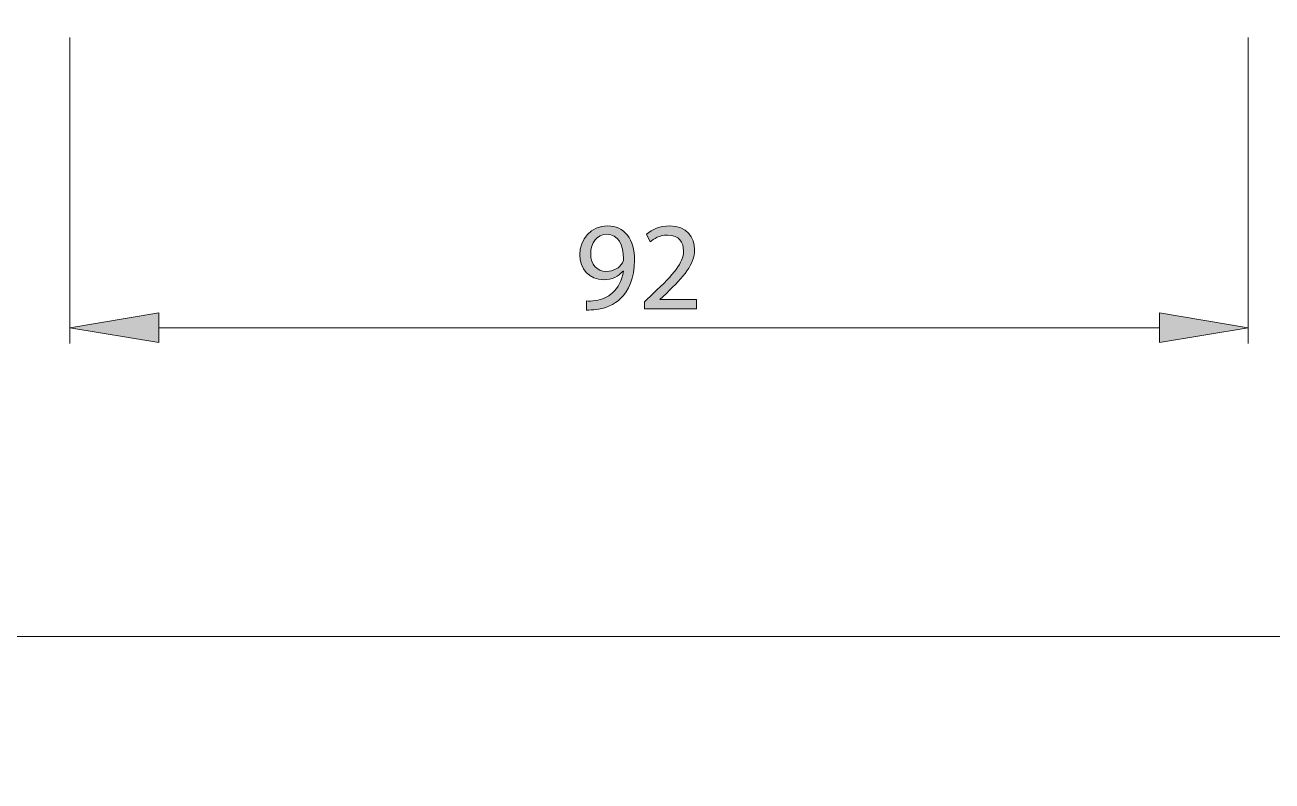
# Model space of a CAD drawing. Header units: inches. Extents: x 0.54 to 10.46, y 0.74 to 7.76.
# Drawn here: x 1.69 to 2.371, y 4.159 to 4.571 of the extents above; entities that cross this region are included whole.
import ezdxf

# ---------------------------------------------------------------- set-up
doc = ezdxf.new("R2010")
doc.units = ezdxf.units.IN
doc.header["$MEASUREMENT"] = 0
doc.layers.add('BG', color=7, linetype='Continuous')
doc.layers.add('MCG-INT-4FT', color=7, linetype='Continuous')

# ---------------------------------------------------------------- blocks, each defined once
blk = doc.blocks.new('block 3')
at = {"layer": 'BG', "true_color": 0xffffff}
h = blk.add_hatch(color=7, dxfattribs=at)
h.dxf.hatch_style = 2
edge = h.paths.add_edge_path()
edge.add_spline(control_points=[(10.29599, 0.90612), (10.29599, 0.90612), (0.87112, 0.90612), (0.87112, 0.90612), (0.87016, 0.90612), (0.86938, 0.90689), (0.86938, 0.90785), (0.86938, 0.90785), (0.86938, 7.59215), (0.86938, 7.59215), (0.86938, 7.59311), (0.87016, 7.59389), (0.87112, 7.59389), (0.87112, 7.59389), (10.29599, 7.59389), (10.29599, 7.59389), (10.29696, 7.59389), (10.29773, 7.59311), (10.29773, 7.59215), (10.29773, 7.59215), (10.29773, 0.90785), (10.29773, 0.90785), (10.29773, 0.90689), (10.29696, 0.90612), (10.29599, 0.90612)], knot_values=[0, 0, 0, 0, 1, 1, 1, 2, 2, 2, 3, 3, 3, 4, 4, 4, 5, 5, 5, 6, 6, 6, 7, 7, 7, 8, 8, 8, 8], degree=3, periodic=1)
h.paths.add_polyline_path([(0.87286, 0.90959), (10.29426, 0.90959), (10.29426, 7.59042), (0.87286, 7.59042)])
at = {"layer": 'BG', "lineweight": 0}
blk.add_open_spline([(10.29599, 0.90612), (10.29599, 0.90612), (0.87112, 0.90612), (0.87112, 0.90612), (0.87016, 0.90612), (0.86938, 0.90689), (0.86938, 0.90785), (0.86938, 0.90785), (0.86938, 7.59215), (0.86938, 7.59215), (0.86938, 7.59311), (0.87016, 7.59389), (0.87112, 7.59389), (0.87112, 7.59389), (10.29599, 7.59389), (10.29599, 7.59389), (10.29696, 7.59389), (10.29773, 7.59311), (10.29773, 7.59215), (10.29773, 7.59215), (10.29773, 0.90785), (10.29773, 0.90785), (10.29773, 0.90689), (10.29696, 0.90612), (10.29599, 0.90612)], degree=3, knots=[0, 0, 0, 0, 1, 1, 1, 2, 2, 2, 3, 3, 3, 4, 4, 4, 5, 5, 5, 6, 6, 6, 7, 7, 7, 8, 8, 8, 8], dxfattribs=at)
blk = doc.blocks.new('block 2')
at = {"layer": 'BG'}
blk.add_blockref('block 3', (0, 0), dxfattribs=at)
blk = doc.blocks.new('block 69')
at = {"layer": 'BG', "true_color": 0xffffff}
h = blk.add_hatch(color=7, dxfattribs=at)
h.dxf.hatch_style = 2
edge = h.paths.add_edge_path()
edge.add_spline(control_points=[(10.46309, 0.739), (10.46309, 0.739), (0.53691, 0.739), (0.53691, 0.739), (0.53595, 0.739), (0.53517, 0.73978), (0.53517, 0.74074), (0.53517, 0.74074), (0.53517, 7.75926), (0.53517, 7.75926), (0.53517, 7.76022), (0.53595, 7.761), (0.53691, 7.761), (0.53691, 7.761), (10.46309, 7.761), (10.46309, 7.761), (10.46406, 7.761), (10.46483, 7.76022), (10.46483, 7.75926), (10.46483, 7.75926), (10.46483, 0.74074), (10.46483, 0.74074), (10.46483, 0.73978), (10.46406, 0.739), (10.46309, 0.739)], knot_values=[0, 0, 0, 0, 1, 1, 1, 2, 2, 2, 3, 3, 3, 4, 4, 4, 5, 5, 5, 6, 6, 6, 7, 7, 7, 8, 8, 8, 8], degree=3, periodic=1)
h.paths.add_polyline_path([(0.53864, 0.74248), (10.46136, 0.74248), (10.46136, 7.75752), (0.53864, 7.75752)])
at = {"layer": 'BG', "lineweight": 0}
blk.add_open_spline([(10.46309, 0.739), (10.46309, 0.739), (0.53691, 0.739), (0.53691, 0.739), (0.53595, 0.739), (0.53517, 0.73978), (0.53517, 0.74074), (0.53517, 0.74074), (0.53517, 7.75926), (0.53517, 7.75926), (0.53517, 7.76022), (0.53595, 7.761), (0.53691, 7.761), (0.53691, 7.761), (10.46309, 7.761), (10.46309, 7.761), (10.46406, 7.761), (10.46483, 7.76022), (10.46483, 7.75926), (10.46483, 7.75926), (10.46483, 0.74074), (10.46483, 0.74074), (10.46483, 0.73978), (10.46406, 0.739), (10.46309, 0.739)], degree=3, knots=[0, 0, 0, 0, 1, 1, 1, 2, 2, 2, 3, 3, 3, 4, 4, 4, 5, 5, 5, 6, 6, 6, 7, 7, 7, 8, 8, 8, 8], dxfattribs=at)
blk = doc.blocks.new('block 68')
at = {"layer": 'BG'}
blk.add_blockref('block 69', (0, 0), dxfattribs=at)
blk = doc.blocks.new('block 2526')
at = {"layer": 'MCG-INT-4FT', "color": 179, "lineweight": 5, "true_color": 0x231f20}
blk.add_lwpolyline([(9.3018, 4.23752), (0.99754, 4.23752)], dxfattribs=at)
blk = doc.blocks.new('block 2531')
at = {"layer": 'MCG-INT-4FT', "color": 179, "lineweight": 5, "true_color": 0x231f20}
blk.add_lwpolyline([(2.35749, 4.56435), (2.35749, 4.39737)], dxfattribs=at)
blk = doc.blocks.new('block 2532')
at = {"layer": 'MCG-INT-4FT', "color": 179, "lineweight": 5, "true_color": 0x231f20}
blk.add_lwpolyline([(1.71457, 4.56435), (1.71457, 4.39737)], dxfattribs=at)
blk = doc.blocks.new('block 2533')
at = {"layer": 'MCG-INT-4FT', "color": 179, "lineweight": 5, "true_color": 0x231f20}
blk.add_lwpolyline([(2.3091, 4.40601), (1.76296, 4.40601)], dxfattribs=at)
blk = doc.blocks.new('block 2534')
at = {"layer": 'MCG-INT-4FT', "true_color": 0x231f20}
h = blk.add_hatch(color=179, dxfattribs=at)
h.dxf.hatch_style = 2
h.paths.add_polyline_path([(2.3091, 4.41408), (2.35749, 4.40601), (2.3091, 4.39795)])
at = {"layer": 'MCG-INT-4FT', "lineweight": 0}
blk.add_lwpolyline([(2.3091, 4.41408), (2.35749, 4.40601), (2.3091, 4.39795), (2.3091, 4.41408)], dxfattribs=at)
blk = doc.blocks.new('block 2535')
at = {"layer": 'MCG-INT-4FT', "true_color": 0x231f20}
h = blk.add_hatch(color=179, dxfattribs=at)
h.dxf.hatch_style = 2
h.paths.add_polyline_path([(1.76296, 4.41408), (1.71457, 4.40601), (1.76296, 4.39795)])
at = {"layer": 'MCG-INT-4FT', "lineweight": 0}
blk.add_lwpolyline([(1.76296, 4.41408), (1.71457, 4.40601), (1.76296, 4.39795), (1.76296, 4.41408)], dxfattribs=at)
blk = doc.blocks.new('block 2537')
at = {"layer": 'MCG-INT-4FT', "true_color": 0x231f20}
h = blk.add_hatch(color=179, dxfattribs=at)
h.dxf.hatch_style = 2
edge = h.paths.add_edge_path()
edge.add_spline(control_points=[(1.99651, 4.42063), (1.99782, 4.42049), (1.99932, 4.42063), (2.00138, 4.42083), (2.00486, 4.42131), (2.00815, 4.42275), (2.01068, 4.42514), (2.01362, 4.42782), (2.01575, 4.43172), (2.01657, 4.43698), (2.01657, 4.43698), (2.01636, 4.43698), (2.01636, 4.43698), (2.0139, 4.43397), (2.01034, 4.4322), (2.00589, 4.4322), (1.99788, 4.4322), (1.99275, 4.43822), (1.99275, 4.44581), (1.99275, 4.45424), (1.99884, 4.46163), (2.00795, 4.46163), (2.01705, 4.46163), (2.02266, 4.45424), (2.02266, 4.44287), (2.02266, 4.43309), (2.01938, 4.42624), (2.01499, 4.422), (2.01158, 4.41864), (2.00685, 4.41659), (2.00206, 4.41604), (1.99987, 4.4157), (1.99795, 4.41563), (1.99651, 4.4157), (1.99651, 4.4157), (1.99651, 4.42063), (1.99651, 4.42063)], knot_values=[0, 0, 0, 0, 1, 1, 1, 2, 2, 2, 3, 3, 3, 4, 4, 4, 5, 5, 5, 6, 6, 6, 7, 7, 7, 8, 8, 8, 9, 9, 9, 10, 10, 10, 11, 11, 11, 12, 12, 12, 12], degree=3, periodic=1)
edge = h.paths.add_edge_path()
edge.add_spline(control_points=[(1.9987, 4.44623), (1.9987, 4.44068), (2.00206, 4.43678), (2.00726, 4.43678), (2.0113, 4.43678), (2.01445, 4.43877), (2.01603, 4.44143), (2.01636, 4.44198), (2.01657, 4.44267), (2.01657, 4.44362), (2.01657, 4.45123), (2.01377, 4.45704), (2.00747, 4.45704), (2.00233, 4.45704), (1.9987, 4.45253), (1.9987, 4.44623)], knot_values=[0, 0, 0, 0, 1, 1, 1, 2, 2, 2, 3, 3, 3, 4, 4, 4, 5, 5, 5, 5], degree=3, periodic=1)
h = blk.add_hatch(color=179, dxfattribs=at)
h.dxf.hatch_style = 2
edge = h.paths.add_edge_path()
edge.add_spline(control_points=[(2.02808, 4.41638), (2.02808, 4.41638), (2.02808, 4.42008), (2.02808, 4.42008), (2.02808, 4.42008), (2.03281, 4.42466), (2.03281, 4.42466), (2.04417, 4.43548), (2.0493, 4.44123), (2.04937, 4.44794), (2.04937, 4.45245), (2.04718, 4.45663), (2.04054, 4.45663), (2.03651, 4.45663), (2.03315, 4.45458), (2.03109, 4.45287), (2.03109, 4.45287), (2.02918, 4.45711), (2.02918, 4.45711), (2.03226, 4.45971), (2.03664, 4.46163), (2.04178, 4.46163), (2.05136, 4.46163), (2.0554, 4.45506), (2.0554, 4.44869), (2.0554, 4.44048), (2.04944, 4.43384), (2.04007, 4.4248), (2.04007, 4.4248), (2.03651, 4.42152), (2.03651, 4.42152), (2.03651, 4.42152), (2.03651, 4.42138), (2.03651, 4.42138), (2.03651, 4.42138), (2.05649, 4.42138), (2.05649, 4.42138), (2.05649, 4.42138), (2.05649, 4.41638), (2.05649, 4.41638), (2.05649, 4.41638), (2.02808, 4.41638), (2.02808, 4.41638)], knot_values=[0, 0, 0, 0, 1, 1, 1, 2, 2, 2, 3, 3, 3, 4, 4, 4, 5, 5, 5, 6, 6, 6, 7, 7, 7, 8, 8, 8, 9, 9, 9, 10, 10, 10, 11, 11, 11, 12, 12, 12, 13, 13, 13, 14, 14, 14, 14], degree=3, periodic=1)
at = {"layer": 'MCG-INT-4FT', "lineweight": 0}
for points, knots in [([(1.99651, 4.42063), (1.99782, 4.42049), (1.99932, 4.42063), (2.00138, 4.42083), (2.00486, 4.42131), (2.00815, 4.42275), (2.01068, 4.42514), (2.01362, 4.42782), (2.01575, 4.43172), (2.01657, 4.43698), (2.01657, 4.43698), (2.01636, 4.43698), (2.01636, 4.43698), (2.0139, 4.43397), (2.01034, 4.4322), (2.00589, 4.4322), (1.99788, 4.4322), (1.99275, 4.43822), (1.99275, 4.44581), (1.99275, 4.45424), (1.99884, 4.46163), (2.00795, 4.46163), (2.01705, 4.46163), (2.02266, 4.45424), (2.02266, 4.44287), (2.02266, 4.43309), (2.01938, 4.42624), (2.01499, 4.422), (2.01158, 4.41864), (2.00685, 4.41659), (2.00206, 4.41604), (1.99987, 4.4157), (1.99795, 4.41563), (1.99651, 4.4157), (1.99651, 4.4157), (1.99651, 4.42063), (1.99651, 4.42063)], [0, 0, 0, 0, 1, 1, 1, 2, 2, 2, 3, 3, 3, 4, 4, 4, 5, 5, 5, 6, 6, 6, 7, 7, 7, 8, 8, 8, 9, 9, 9, 10, 10, 10, 11, 11, 11, 12, 12, 12, 12]), ([(2.02808, 4.41638), (2.02808, 4.41638), (2.02808, 4.42008), (2.02808, 4.42008), (2.02808, 4.42008), (2.03281, 4.42466), (2.03281, 4.42466), (2.04417, 4.43548), (2.0493, 4.44123), (2.04937, 4.44794), (2.04937, 4.45245), (2.04718, 4.45663), (2.04054, 4.45663), (2.03651, 4.45663), (2.03315, 4.45458), (2.03109, 4.45287), (2.03109, 4.45287), (2.02918, 4.45711), (2.02918, 4.45711), (2.03226, 4.45971), (2.03664, 4.46163), (2.04178, 4.46163), (2.05136, 4.46163), (2.0554, 4.45506), (2.0554, 4.44869), (2.0554, 4.44048), (2.04944, 4.43384), (2.04007, 4.4248), (2.04007, 4.4248), (2.03651, 4.42152), (2.03651, 4.42152), (2.03651, 4.42152), (2.03651, 4.42138), (2.03651, 4.42138), (2.03651, 4.42138), (2.05649, 4.42138), (2.05649, 4.42138), (2.05649, 4.42138), (2.05649, 4.41638), (2.05649, 4.41638), (2.05649, 4.41638), (2.02808, 4.41638), (2.02808, 4.41638)], [0, 0, 0, 0, 1, 1, 1, 2, 2, 2, 3, 3, 3, 4, 4, 4, 5, 5, 5, 6, 6, 6, 7, 7, 7, 8, 8, 8, 9, 9, 9, 10, 10, 10, 11, 11, 11, 12, 12, 12, 13, 13, 13, 14, 14, 14, 14]), ([(1.9987, 4.44623), (1.9987, 4.44068), (2.00206, 4.43678), (2.00726, 4.43678), (2.0113, 4.43678), (2.01445, 4.43877), (2.01603, 4.44143), (2.01636, 4.44198), (2.01657, 4.44267), (2.01657, 4.44362), (2.01657, 4.45123), (2.01377, 4.45704), (2.00747, 4.45704), (2.00233, 4.45704), (1.9987, 4.45253), (1.9987, 4.44623)], [0, 0, 0, 0, 1, 1, 1, 2, 2, 2, 3, 3, 3, 4, 4, 4, 5, 5, 5, 5])]:
    blk.add_open_spline(points, degree=3, knots=knots, dxfattribs=at)
blk = doc.blocks.new('block 2536')
at = {"layer": 'MCG-INT-4FT'}
blk.add_blockref('block 2537', (0, 0), dxfattribs=at)
blk = doc.blocks.new('block 2590')
at = {"layer": 'MCG-INT-4FT', "color": 7, "lineweight": 5, "true_color": 0xffffff}
blk.add_lwpolyline([(1.71457, 4.40601), (1.71457, 4.40601)], dxfattribs=at)

msp = doc.modelspace()

# ---------------------------------------------------------------- block references
at = {"layer": 'BG'}
for name in ['block 68', 'block 2']:
    msp.add_blockref(name, (0, 0), dxfattribs=at)
at = {"layer": 'MCG-INT-4FT'}
for name in ['block 2532', 'block 2531', 'block 2536', 'block 2535', 'block 2534', 'block 2590', 'block 2533', 'block 2526']:
    msp.add_blockref(name, (0, 0), dxfattribs=at)

doc.saveas('drawing.dxf')
